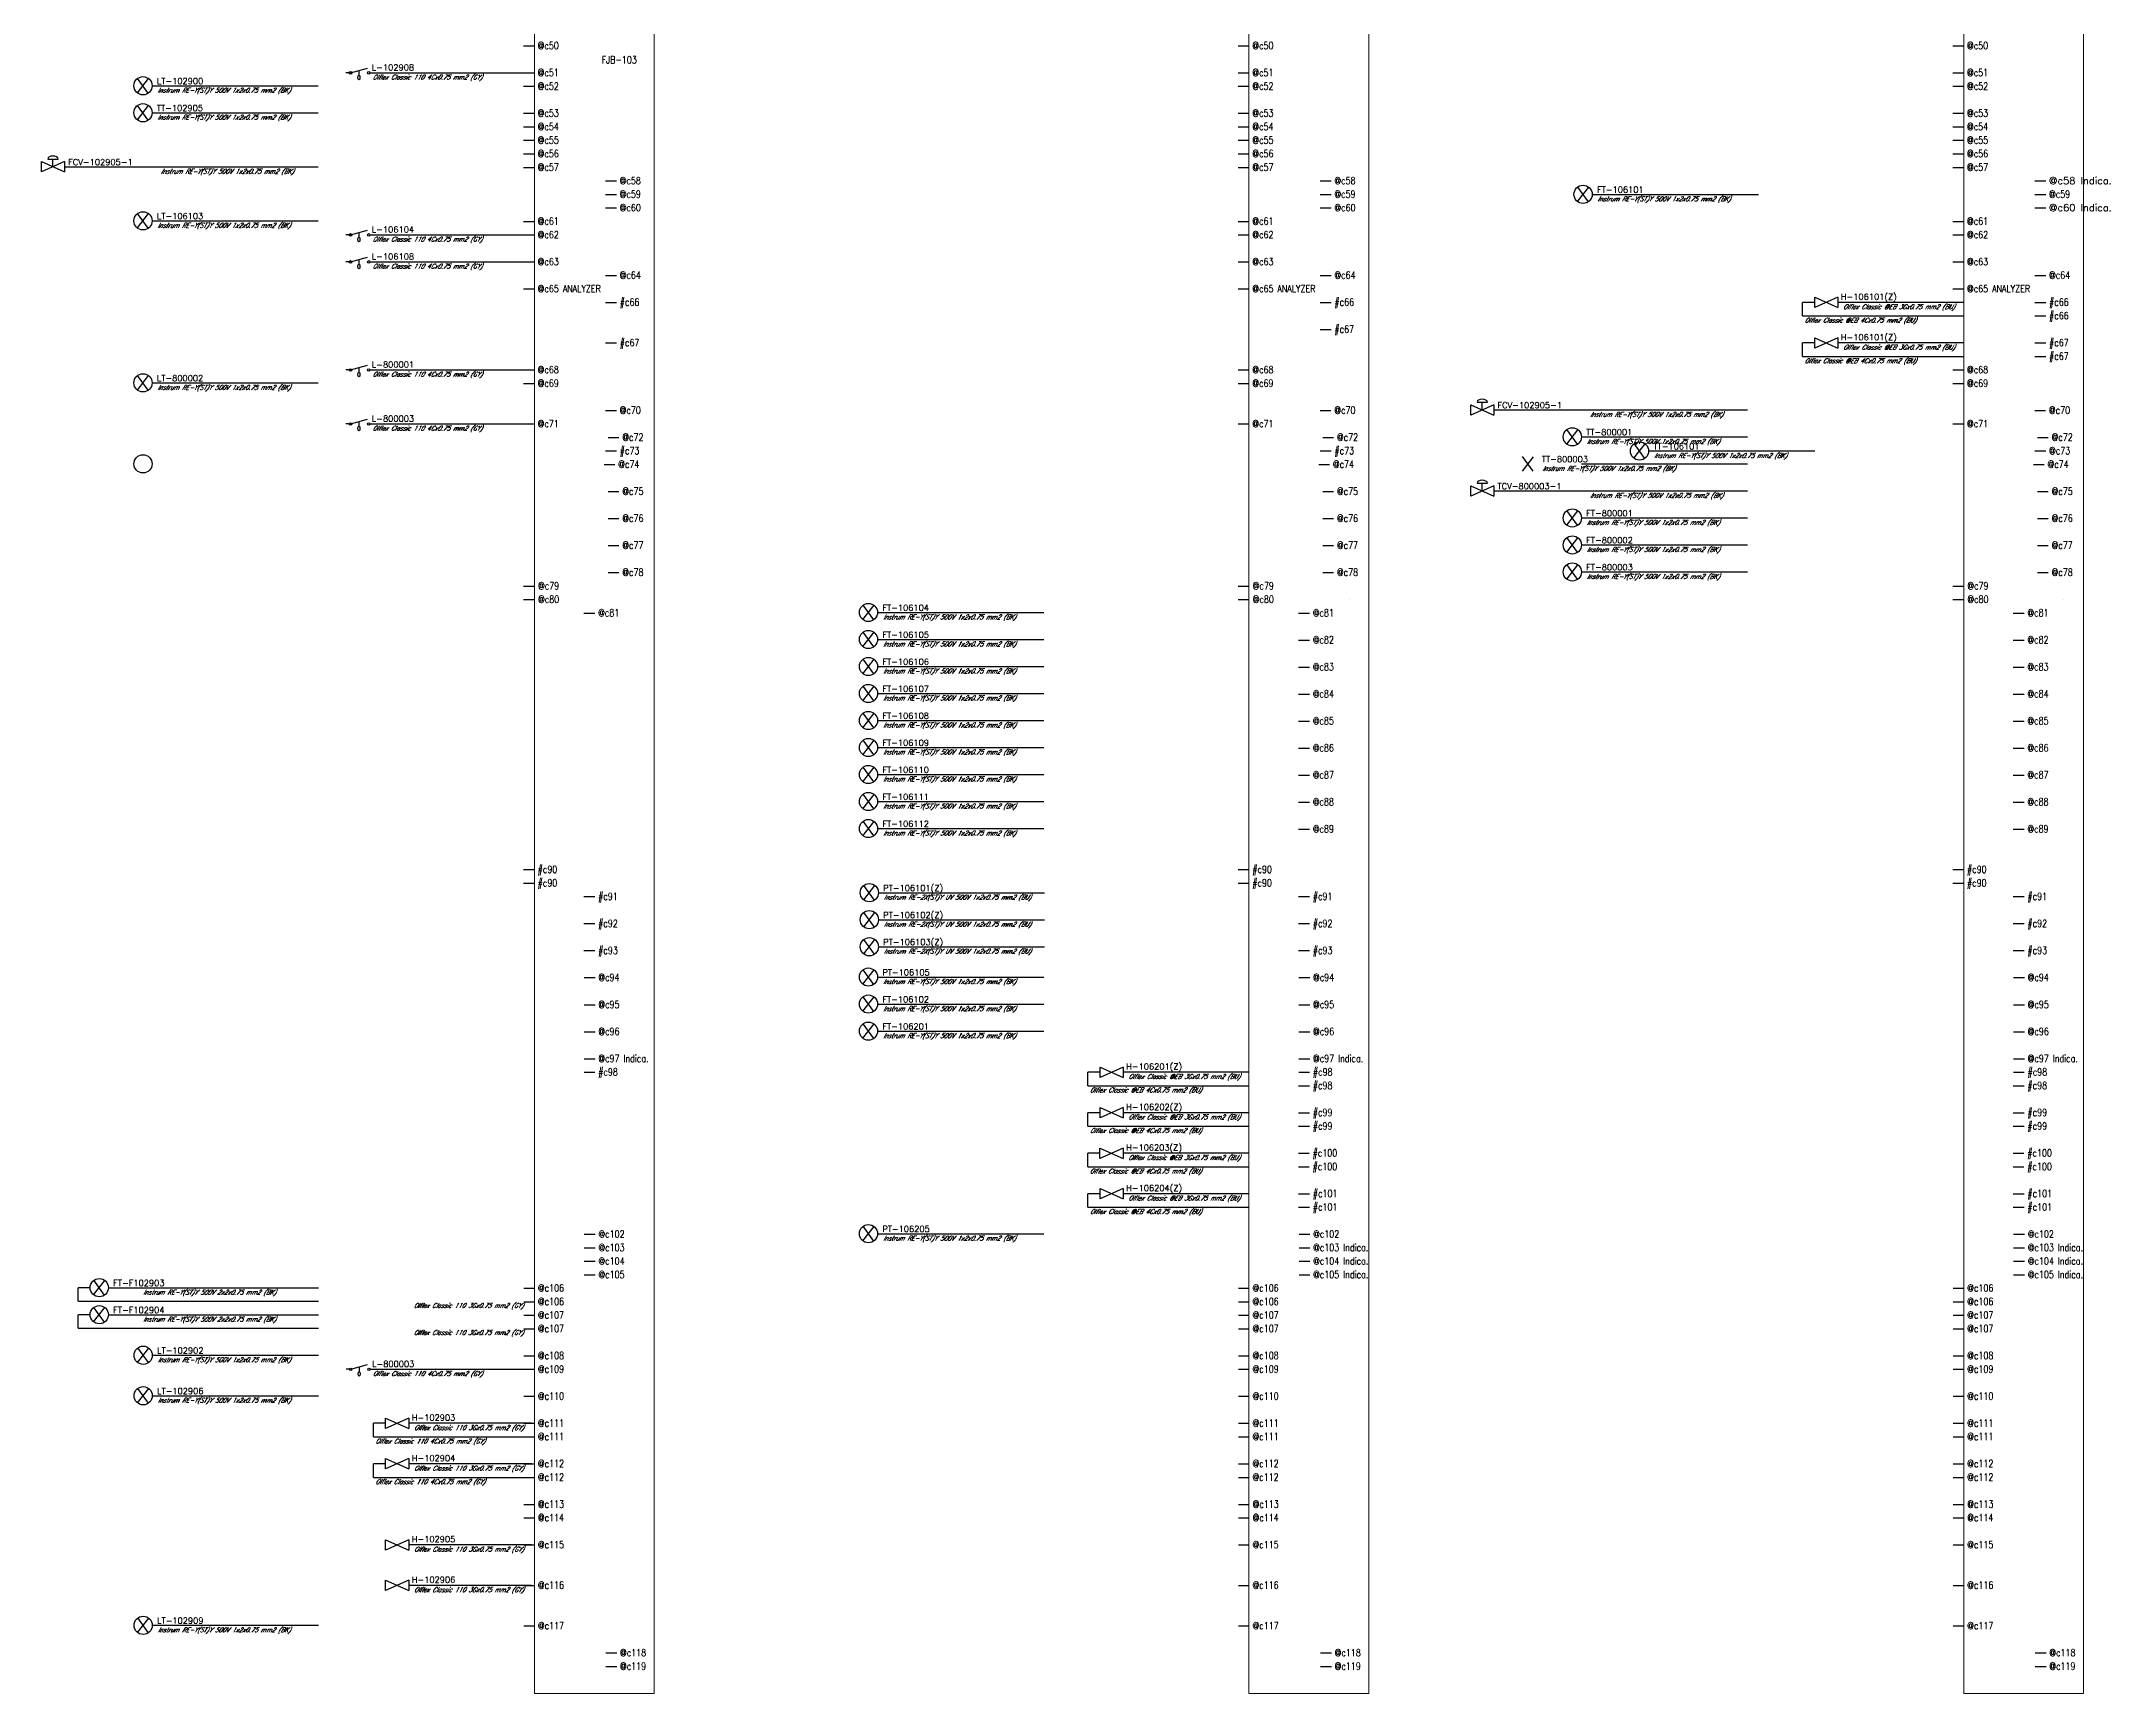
# Model space of a CAD drawing. Header units: millimetres. Extents: x -14942 to 24072, y -50285 to 2207.
# Drawn here: x -9203 to -8689, y -23405 to -22995 of the extents above; entities that cross this region are included whole.
import ezdxf
from ezdxf.enums import TextEntityAlignment as Align

# ---------------------------------------------------------------- set-up
doc = ezdxf.new("R2010")
doc.units = ezdxf.units.MM
doc.header["$MEASUREMENT"] = 0
for name, color, linetype in [('FONT', 5, 'CONTINUOUS'), ('INSTRUMENT', 1, 'CONTINUOUS'), ('TEXT', 2, 'CONTINUOUS')]:
    doc.layers.add(name, color=color, linetype=linetype)
doc.styles.add('ROMANS', font='romans')

# ---------------------------------------------------------------- blocks, each defined once
blk = doc.blocks.new('FF')
at = {"layer": 'INSTRUMENT', "color": 7}
for p, q in [((637.72, -9186.97), (640.5, -9183.4)), ((640.43, -9187.02), (637.78, -9183.36)), ((641.39, -9185.19), (693.51, -9185.19))]:
    blk.add_line(p, q, dxfattribs=at)
blk.add_circle((639.11, -9185.19), 2.26, dxfattribs=at)

msp = doc.modelspace()

# ---------------------------------------------------------------- linework, layer by layer
at = {"layer": 'INSTRUMENT', "color": 7}
for p, q in [((-9083.35, -22996.5), (-9080.66, -22996.5)), ((-8905.99, -22996.5), (-8903.31, -22996.5)), ((-8728.64, -22996.5), (-8725.95, -22996.5)), ((-9179.18, -23008.19), (-9176.4, -23004.63)), ((-9176.47, -23008.24), (-9179.12, -23004.58)), ((-9126.61, -23003.2), (-9127.41, -23003.2)), ((-9126.3, -23003.2), (-9122.09, -23002.03)), ((-9124.19, -23002.61), (-9124.19, -23003.76)), ((-9121.48, -23003.2), (-9083.35, -23003.2)), ((-9083.35, -23003.2), (-9080.66, -23003.2)), ((-8905.99, -23003.2), (-8903.31, -23003.2)), ((-8728.64, -23003.2), (-8725.95, -23003.2)), ((-9175.51, -23006.41), (-9134.3, -23006.41)), ((-9083.35, -23006.55), (-9080.66, -23006.55)), ((-8905.99, -23006.55), (-8903.31, -23006.55)), ((-8728.64, -23006.55), (-8725.95, -23006.55)), ((-9179.18, -23014.89), (-9176.4, -23011.33)), ((-9176.47, -23014.94), (-9179.12, -23011.28)), ((-9175.51, -23013.11), (-9134.3, -23013.11)), ((-9083.35, -23013.25), (-9080.66, -23013.25)), ((-8905.99, -23013.25), (-8903.31, -23013.25)), ((-8728.64, -23013.25), (-8725.95, -23013.25)), ((-9083.35, -23016.6), (-9080.66, -23016.6)), ((-9083.35, -23019.95), (-9080.66, -23019.95)), ((-8905.99, -23016.6), (-8903.31, -23016.6)), ((-8905.99, -23019.95), (-8903.31, -23019.95)), ((-8728.64, -23016.6), (-8725.95, -23016.6)), ((-8728.64, -23019.95), (-8725.95, -23019.95)), ((-9203, -23025.23), (-9197.26, -23027.79)), ((-9197.26, -23025.23), (-9203, -23027.79)), ((-9201.42, -23024.59), (-9198.84, -23024.59)), ((-9200.13, -23026.51), (-9200.13, -23024.59)), ((-9083.35, -23023.31), (-9080.66, -23023.31)), ((-8905.99, -23023.31), (-8903.31, -23023.31)), ((-8728.64, -23023.31), (-8725.95, -23023.31)), ((-9197.26, -23026.51), (-9134.3, -23026.51)), ((-9083.35, -23026.66), (-9080.66, -23026.66)), ((-9062.97, -23030.01), (-9060.29, -23030.01)), ((-8905.99, -23026.66), (-8903.31, -23026.66)), ((-8885.62, -23030.01), (-8882.93, -23030.01)), ((-8728.64, -23026.66), (-8725.95, -23026.66)), ((-8708.27, -23030.01), (-8705.58, -23030.01)), ((-9062.97, -23033.36), (-9060.29, -23033.36)), ((-8885.62, -23033.36), (-8882.93, -23033.36)), ((-8821.79, -23035.14), (-8819.01, -23031.57)), ((-8819.07, -23035.19), (-8821.72, -23031.53)), ((-8818.12, -23033.36), (-8776.9, -23033.36)), ((-8708.27, -23033.36), (-8705.58, -23033.36)), ((-9179.18, -23041.7), (-9176.4, -23038.13)), ((-9176.47, -23041.75), (-9179.12, -23038.09)), ((-9175.51, -23039.92), (-9134.3, -23039.92)), ((-9083.35, -23040.06), (-9080.66, -23040.06)), ((-9062.97, -23036.71), (-9060.29, -23036.71)), ((-8905.99, -23040.06), (-8903.31, -23040.06)), ((-8885.62, -23036.71), (-8882.93, -23036.71)), ((-8728.64, -23040.06), (-8725.95, -23040.06)), ((-8708.27, -23036.71), (-8705.58, -23036.71)), ((-9126.61, -23043.41), (-9127.41, -23043.41)), ((-9126.3, -23043.41), (-9122.09, -23042.24)), ((-9124.19, -23042.82), (-9124.19, -23043.97)), ((-9121.48, -23043.41), (-9083.35, -23043.41)), ((-9083.35, -23043.41), (-9080.66, -23043.41)), ((-8905.99, -23043.41), (-8903.31, -23043.41)), ((-8728.64, -23043.41), (-8725.95, -23043.41)), ((-9126.61, -23050.11), (-9127.41, -23050.11)), ((-9126.3, -23050.11), (-9122.09, -23048.94)), ((-9124.19, -23049.53), (-9124.19, -23050.67)), ((-9121.48, -23050.11), (-9083.35, -23050.11)), ((-9083.35, -23050.11), (-9080.66, -23050.11)), ((-8905.99, -23050.11), (-8903.31, -23050.11)), ((-8728.64, -23050.11), (-8725.95, -23050.11)), ((-9083.35, -23056.81), (-9080.66, -23056.81)), ((-9062.97, -23053.46), (-9060.29, -23053.46)), ((-8905.99, -23056.81), (-8903.31, -23056.81)), ((-8885.62, -23053.46), (-8882.93, -23053.46)), ((-8728.64, -23056.81), (-8725.95, -23056.81)), ((-8708.27, -23053.46), (-8705.58, -23053.46)), ((-9126.61, -23076.92), (-9127.41, -23076.92)), ((-9126.3, -23076.92), (-9122.09, -23075.74)), ((-9124.19, -23076.33), (-9124.19, -23077.48)), ((-9121.48, -23076.92), (-9083.35, -23076.92)), ((-9083.35, -23076.92), (-9080.66, -23076.92)), ((-8905.99, -23076.92), (-8903.31, -23076.92)), ((-8728.64, -23076.92), (-8725.95, -23076.92)), ((-9179.18, -23081.91), (-9176.4, -23078.34)), ((-9176.47, -23081.96), (-9179.12, -23078.3)), ((-9175.51, -23080.13), (-9134.3, -23080.13)), ((-9083.35, -23080.27), (-9080.66, -23080.27)), ((-8905.99, -23080.27), (-8903.31, -23080.27)), ((-8728.64, -23080.27), (-8725.95, -23080.27)), ((-9063, -23086.97), (-9060.31, -23086.97)), ((-8885.65, -23086.97), (-8882.96, -23086.97)), ((-8848.29, -23085.55), (-8842.55, -23088.11)), ((-8842.55, -23085.55), (-8848.29, -23088.11)), ((-8846.71, -23084.91), (-8844.13, -23084.91)), ((-8845.42, -23086.83), (-8845.42, -23084.91)), ((-8842.55, -23086.83), (-8779.59, -23086.83)), ((-8708.29, -23086.97), (-8705.61, -23086.97)), ((-9126.61, -23090.32), (-9127.41, -23090.32)), ((-9126.3, -23090.32), (-9122.09, -23089.15)), ((-9124.19, -23089.74), (-9124.19, -23090.88)), ((-9121.48, -23090.32), (-9083.35, -23090.32)), ((-9083.35, -23090.32), (-9080.66, -23090.32)), ((-8905.99, -23090.32), (-8903.31, -23090.32)), ((-8824.47, -23095.31), (-8821.69, -23091.75)), ((-8821.76, -23095.36), (-8824.41, -23091.7)), ((-8728.64, -23090.32), (-8725.95, -23090.32)), ((-9062.35, -23093.67), (-9059.66, -23093.67)), ((-8884.99, -23093.67), (-8882.31, -23093.67)), ((-8820.81, -23093.53), (-8779.59, -23093.53)), ((-8807.79, -23098.82), (-8805.01, -23095.25)), ((-8805.07, -23098.87), (-8807.72, -23095.2)), ((-8804.12, -23097.03), (-8762.9, -23097.03)), ((-8707.64, -23093.67), (-8704.95, -23093.67)), ((-9063.35, -23100.37), (-9060.66, -23100.37)), ((-8885.99, -23100.37), (-8883.31, -23100.37)), ((-8835.47, -23102.02), (-8832.69, -23098.45)), ((-8832.76, -23102.06), (-8835.41, -23098.4)), ((-8820.81, -23100.23), (-8779.59, -23100.23)), ((-8708.64, -23100.37), (-8705.95, -23100.37)), ((-9062.35, -23107.08), (-9059.66, -23107.08)), ((-8884.99, -23107.08), (-8882.31, -23107.08)), ((-8848.29, -23105.65), (-8842.55, -23108.21)), ((-8842.55, -23105.65), (-8848.29, -23108.21)), ((-8846.71, -23105.01), (-8844.13, -23105.01)), ((-8845.42, -23106.93), (-8845.42, -23105.01)), ((-8842.55, -23106.93), (-8779.59, -23106.93)), ((-8707.64, -23107.08), (-8704.95, -23107.08)), ((-8824.47, -23115.42), (-8821.69, -23111.85)), ((-8821.76, -23115.47), (-8824.41, -23111.8)), ((-9062.35, -23113.78), (-9059.66, -23113.78)), ((-8884.99, -23113.78), (-8882.31, -23113.78)), ((-8820.81, -23113.64), (-8779.59, -23113.64)), ((-8707.64, -23113.78), (-8704.95, -23113.78)), ((-9062.35, -23120.48), (-9059.66, -23120.48)), ((-8884.99, -23120.48), (-8882.31, -23120.48)), ((-8824.47, -23122.12), (-8821.69, -23118.55)), ((-8821.76, -23122.17), (-8824.41, -23118.51)), ((-8820.81, -23120.34), (-8779.59, -23120.34)), ((-8707.64, -23120.48), (-8704.95, -23120.48)), ((-9062.35, -23127.18), (-9059.66, -23127.18)), ((-8884.99, -23127.18), (-8882.31, -23127.18)), ((-8824.47, -23128.82), (-8821.69, -23125.26)), ((-8821.76, -23128.87), (-8824.41, -23125.21)), ((-8820.81, -23127.04), (-8779.59, -23127.04)), ((-8707.64, -23127.18), (-8704.95, -23127.18)), ((-9083.35, -23130.53), (-9080.66, -23130.53)), ((-8905.99, -23130.53), (-8903.31, -23130.53)), ((-8728.64, -23130.53), (-8725.95, -23130.53)), ((-9083.35, -23133.88), (-9080.66, -23133.88)), ((-9068.35, -23137.23), (-9065.66, -23137.23)), ((-8999.14, -23138.88), (-8996.36, -23135.31)), ((-8996.43, -23138.92), (-8999.08, -23135.26)), ((-8995.47, -23137.09), (-8954.26, -23137.09)), ((-8905.99, -23133.88), (-8903.31, -23133.88)), ((-8890.99, -23137.23), (-8888.31, -23137.23)), ((-8878.44, -23133.88), (-8878.44, -23133.88)), ((-8728.64, -23133.88), (-8725.95, -23133.88)), ((-8713.64, -23137.23), (-8710.95, -23137.23)), ((-8701.08, -23133.88), (-8701.08, -23133.88)), ((-8999.14, -23145.58), (-8996.36, -23142.01)), ((-8996.43, -23145.63), (-8999.08, -23141.96)), ((-8995.47, -23143.79), (-8954.26, -23143.79)), ((-8890.99, -23143.94), (-8888.31, -23143.94)), ((-8713.64, -23143.94), (-8710.95, -23143.94)), ((-8999.14, -23152.28), (-8996.36, -23148.71)), ((-8996.43, -23152.33), (-8999.08, -23148.66)), ((-8995.47, -23150.5), (-8954.26, -23150.5)), ((-8890.99, -23150.64), (-8888.31, -23150.64)), ((-8713.64, -23150.64), (-8710.95, -23150.64)), ((-8999.14, -23158.98), (-8996.36, -23155.41)), ((-8996.43, -23159.03), (-8999.08, -23155.37)), ((-8995.47, -23157.2), (-8954.26, -23157.2)), ((-8890.99, -23157.34), (-8888.31, -23157.34)), ((-8713.64, -23157.34), (-8710.95, -23157.34)), ((-8999.14, -23165.68), (-8996.36, -23162.12)), ((-8996.43, -23165.73), (-8999.08, -23162.07)), ((-8995.47, -23163.9), (-8954.26, -23163.9)), ((-8890.99, -23164.04), (-8888.31, -23164.04)), ((-8713.64, -23164.04), (-8710.95, -23164.04)), ((-8999.14, -23172.38), (-8996.36, -23168.82)), ((-8996.43, -23172.43), (-8999.08, -23168.77)), ((-8995.47, -23170.6), (-8954.26, -23170.6)), ((-8890.99, -23170.74), (-8888.31, -23170.74)), ((-8713.64, -23170.74), (-8710.95, -23170.74)), ((-8999.14, -23179.09), (-8996.36, -23175.52)), ((-8996.43, -23179.13), (-8999.08, -23175.47)), ((-8995.47, -23177.3), (-8954.26, -23177.3)), ((-8890.99, -23177.44), (-8888.31, -23177.44)), ((-8713.64, -23177.44), (-8710.95, -23177.44)), ((-8999.14, -23185.79), (-8996.36, -23182.22)), ((-8996.43, -23185.84), (-8999.08, -23182.17)), ((-8995.47, -23184), (-8954.26, -23184)), ((-8890.99, -23184.15), (-8888.31, -23184.15)), ((-8713.64, -23184.15), (-8710.95, -23184.15)), ((-8999.14, -23192.49), (-8996.36, -23188.92)), ((-8996.43, -23192.54), (-8999.08, -23188.87)), ((-8995.47, -23190.71), (-8954.26, -23190.71)), ((-8890.99, -23190.85), (-8888.31, -23190.85)), ((-8713.64, -23190.85), (-8710.95, -23190.85)), ((-8999.14, -23229.35), (-8996.36, -23225.78)), ((-8996.43, -23229.39), (-8999.08, -23225.73)), ((-9068.29, -23227.7), (-9065.6, -23227.7)), ((-8995.47, -23227.56), (-8954.26, -23227.56)), ((-8890.93, -23227.7), (-8888.25, -23227.7)), ((-8713.58, -23227.7), (-8710.89, -23227.7)), ((-9068.29, -23234.41), (-9065.6, -23234.41)), ((-8999.14, -23236.05), (-8996.36, -23232.48)), ((-8996.43, -23236.1), (-8999.08, -23232.43)), ((-8995.47, -23234.26), (-8954.26, -23234.26)), ((-8890.93, -23234.41), (-8888.25, -23234.41)), ((-8713.58, -23234.41), (-8710.89, -23234.41)), ((-9068.29, -23241.11), (-9065.6, -23241.11)), ((-8999.14, -23242.75), (-8996.36, -23239.18)), ((-8996.43, -23242.8), (-8999.08, -23239.13)), ((-8995.47, -23240.97), (-8954.26, -23240.97)), ((-8890.93, -23241.11), (-8888.25, -23241.11)), ((-8713.58, -23241.11), (-8710.89, -23241.11)), ((-9068.26, -23291.37), (-9065.57, -23291.37)), ((-8999.14, -23293.01), (-8996.36, -23289.45)), ((-8996.43, -23293.06), (-8999.08, -23289.4)), ((-8995.47, -23291.23), (-8954.26, -23291.23)), ((-8890.9, -23291.37), (-8888.22, -23291.37)), ((-8713.55, -23291.37), (-8710.86, -23291.37)), ((-9068.26, -23294.72), (-9065.57, -23294.72)), ((-9068.26, -23298.07), (-9065.57, -23298.07)), ((-9068.26, -23301.42), (-9065.57, -23301.42)), ((-9193.89, -23307.98), (-9193.89, -23304.63)), ((-9190.9, -23304.63), (-9193.89, -23304.63)), ((-9193.89, -23307.98), (-9134.24, -23307.98)), ((-9083.29, -23304.77), (-9080.6, -23304.77)), ((-9083.29, -23308.12), (-9080.6, -23308.12)), ((-8905.93, -23304.77), (-8903.25, -23304.77)), ((-8905.93, -23308.12), (-8903.25, -23308.12)), ((-8728.58, -23304.77), (-8725.89, -23304.77)), ((-8728.58, -23308.12), (-8725.89, -23308.12)), ((-9193.89, -23314.68), (-9193.89, -23311.33)), ((-9190.9, -23311.33), (-9193.89, -23311.33)), ((-9083.29, -23311.48), (-9080.6, -23311.48)), ((-8905.93, -23311.48), (-8903.25, -23311.48)), ((-8728.58, -23311.48), (-8725.89, -23311.48)), ((-9193.89, -23314.68), (-9134.24, -23314.68)), ((-9083.29, -23314.83), (-9080.6, -23314.83)), ((-8905.93, -23314.83), (-8903.25, -23314.83)), ((-8728.58, -23314.83), (-8725.89, -23314.83)), ((-9179.12, -23323.17), (-9176.34, -23319.6)), ((-9176.41, -23323.22), (-9179.06, -23319.55)), ((-9175.45, -23321.39), (-9134.24, -23321.39)), ((-9126.24, -23324.88), (-9122.03, -23323.7)), ((-9083.29, -23321.53), (-9080.6, -23321.53)), ((-8905.93, -23321.53), (-8903.25, -23321.53)), ((-8728.58, -23321.53), (-8725.89, -23321.53)), ((-9126.55, -23324.88), (-9127.35, -23324.88)), ((-9124.13, -23324.29), (-9124.13, -23325.44)), ((-9121.42, -23324.88), (-9083.29, -23324.88)), ((-9083.29, -23324.88), (-9080.6, -23324.88)), ((-8905.93, -23324.88), (-8903.25, -23324.88)), ((-8728.58, -23324.88), (-8725.89, -23324.88)), ((-9179.12, -23333.22), (-9176.34, -23329.66)), ((-9176.41, -23333.27), (-9179.06, -23329.61)), ((-9175.45, -23331.44), (-9134.24, -23331.44)), ((-9083.29, -23331.58), (-9080.6, -23331.58)), ((-8905.93, -23331.58), (-8903.25, -23331.58)), ((-8728.58, -23331.58), (-8725.89, -23331.58)), ((-9120.56, -23341.63), (-9120.56, -23338.28)), ((-9117.57, -23338.28), (-9120.56, -23338.28)), ((-9117.57, -23337), (-9111.83, -23339.56)), ((-9111.83, -23337), (-9117.57, -23339.56)), ((-9081.39, -23338.28), (-9111.83, -23338.28)), ((-9083.29, -23338.28), (-9080.6, -23338.28)), ((-8905.93, -23338.28), (-8903.25, -23338.28)), ((-8728.58, -23338.28), (-8725.89, -23338.28)), ((-9120.56, -23341.63), (-9080.6, -23341.63)), ((-9083.29, -23341.63), (-9080.6, -23341.63)), ((-8905.93, -23341.63), (-8903.25, -23341.63)), ((-8728.58, -23341.63), (-8725.89, -23341.63)), ((-9120.56, -23351.69), (-9120.56, -23348.33)), ((-9117.57, -23348.33), (-9120.56, -23348.33)), ((-9117.57, -23347.05), (-9111.83, -23349.61)), ((-9111.83, -23347.05), (-9117.57, -23349.61)), ((-9081.39, -23348.33), (-9111.83, -23348.33)), ((-9083.29, -23348.33), (-9080.6, -23348.33)), ((-8905.93, -23348.33), (-8903.25, -23348.33)), ((-8728.58, -23348.33), (-8725.89, -23348.33)), ((-9120.56, -23351.69), (-9080.6, -23351.69)), ((-9083.29, -23351.69), (-9080.6, -23351.69)), ((-8905.93, -23351.69), (-8903.25, -23351.69)), ((-8728.58, -23351.69), (-8725.89, -23351.69)), ((-9083.29, -23358.39), (-9080.6, -23358.39)), ((-8905.93, -23358.39), (-8903.25, -23358.39)), ((-8728.58, -23358.39), (-8725.89, -23358.39)), ((-9083.29, -23361.74), (-9080.6, -23361.74)), ((-8905.93, -23361.74), (-8903.25, -23361.74)), ((-8728.58, -23361.74), (-8725.89, -23361.74)), ((-9117.57, -23367.16), (-9111.83, -23369.72)), ((-9111.83, -23367.16), (-9117.57, -23369.72)), ((-9081.39, -23368.44), (-9111.83, -23368.44)), ((-9083.29, -23368.44), (-9080.6, -23368.44)), ((-8905.93, -23368.44), (-8903.25, -23368.44)), ((-8728.58, -23368.44), (-8725.89, -23368.44)), ((-9117.57, -23377.21), (-9111.83, -23379.77)), ((-9111.83, -23377.21), (-9117.57, -23379.77)), ((-9081.39, -23378.49), (-9111.83, -23378.49)), ((-9083.29, -23378.49), (-9080.6, -23378.49)), ((-8905.93, -23378.49), (-8903.25, -23378.49)), ((-8728.58, -23378.49), (-8725.89, -23378.49)), ((-9179.12, -23390.19), (-9176.34, -23386.62)), ((-9176.41, -23390.23), (-9179.06, -23386.57)), ((-9175.45, -23388.4), (-9134.24, -23388.4)), ((-9083.29, -23388.54), (-9080.6, -23388.54)), ((-8905.93, -23388.54), (-8903.25, -23388.54)), ((-8728.58, -23388.54), (-8725.89, -23388.54)), ((-9062.91, -23395.25), (-9060.23, -23395.25)), ((-8885.56, -23395.25), (-8882.87, -23395.25)), ((-8708.21, -23395.25), (-8705.52, -23395.25)), ((-9062.91, -23398.6), (-9060.23, -23398.6)), ((-8885.56, -23398.6), (-8882.87, -23398.6)), ((-8708.21, -23398.6), (-8705.52, -23398.6))]:
    msp.add_line(p, q, dxfattribs=at)
at = {"layer": 'INSTRUMENT', "color": 4}
for p, q in [((-9062.97, -23060.16), (-9060.29, -23060.16)), ((-8885.62, -23060.16), (-8882.93, -23060.16)), ((-8765.91, -23063.52), (-8765.91, -23060.16)), ((-8762.92, -23060.16), (-8765.91, -23060.16)), ((-8762.92, -23058.88), (-8757.19, -23061.44)), ((-8757.19, -23058.88), (-8762.92, -23061.44)), ((-8725.95, -23060.16), (-8757.19, -23060.16)), ((-8708.27, -23060.16), (-8705.58, -23060.16)), ((-8885.62, -23066.87), (-8882.93, -23066.87)), ((-8765.91, -23063.52), (-8725.95, -23063.52)), ((-8708.27, -23063.52), (-8705.58, -23063.52)), ((-9062.97, -23070.22), (-9060.29, -23070.22)), ((-8765.91, -23073.57), (-8765.91, -23070.22)), ((-8762.92, -23070.22), (-8765.91, -23070.22)), ((-8762.92, -23068.94), (-8757.19, -23071.5)), ((-8757.19, -23068.94), (-8762.92, -23071.5)), ((-8725.95, -23070.22), (-8757.19, -23070.22)), ((-8708.27, -23070.22), (-8705.58, -23070.22)), ((-8765.91, -23073.57), (-8725.95, -23073.57)), ((-8708.27, -23073.57), (-8705.58, -23073.57)), ((-9062.97, -23097.02), (-9060.29, -23097.02)), ((-8885.62, -23097.02), (-8882.93, -23097.02)), ((-8708.27, -23097.02), (-8705.58, -23097.02)), ((-9083.35, -23200.9), (-9080.66, -23200.9)), ((-9083.35, -23200.9), (-9080.66, -23200.9)), ((-9083.35, -23204.25), (-9080.66, -23204.25)), ((-8998.93, -23208.42), (-8996.15, -23204.85)), ((-8996.21, -23208.46), (-8998.86, -23204.8)), ((-8905.99, -23200.9), (-8903.31, -23200.9)), ((-8905.99, -23200.9), (-8903.31, -23200.9)), ((-8905.99, -23204.25), (-8903.31, -23204.25)), ((-8728.64, -23200.9), (-8725.95, -23200.9)), ((-8728.64, -23200.9), (-8725.95, -23200.9)), ((-8728.64, -23204.25), (-8725.95, -23204.25)), ((-9068.35, -23207.6), (-9065.66, -23207.6)), ((-8995.26, -23206.63), (-8954.04, -23206.63)), ((-8890.99, -23207.6), (-8888.31, -23207.6)), ((-8713.64, -23207.6), (-8710.95, -23207.6)), ((-9068.35, -23214.3), (-9065.66, -23214.3)), ((-8998.93, -23215.12), (-8996.15, -23211.55)), ((-8996.21, -23215.17), (-8998.86, -23211.5)), ((-8995.26, -23213.33), (-8954.04, -23213.33)), ((-8890.99, -23214.3), (-8888.31, -23214.3)), ((-8713.64, -23214.3), (-8710.95, -23214.3)), ((-9068.35, -23221), (-9065.66, -23221)), ((-8998.93, -23221.82), (-8996.15, -23218.25)), ((-8996.21, -23221.87), (-8998.86, -23218.2)), ((-8995.26, -23220.04), (-8954.04, -23220.04)), ((-8890.99, -23221), (-8888.31, -23221)), ((-8713.64, -23221), (-8710.95, -23221)), ((-9068.32, -23251.16), (-9065.63, -23251.16)), ((-8943.27, -23254.51), (-8943.27, -23251.16)), ((-8940.28, -23251.16), (-8943.27, -23251.16)), ((-8940.28, -23249.88), (-8934.54, -23252.44)), ((-8934.54, -23249.88), (-8940.28, -23252.44)), ((-8903.31, -23251.16), (-8934.54, -23251.16)), ((-8890.96, -23251.16), (-8888.28, -23251.16)), ((-8713.61, -23251.16), (-8710.92, -23251.16)), ((-8943.27, -23254.51), (-8903.31, -23254.51)), ((-8890.99, -23254.51), (-8888.31, -23254.51)), ((-8713.64, -23254.51), (-8710.95, -23254.51)), ((-8943.27, -23264.56), (-8943.27, -23261.21)), ((-8940.28, -23261.21), (-8943.27, -23261.21)), ((-8940.28, -23259.93), (-8934.54, -23262.49)), ((-8934.54, -23259.93), (-8940.28, -23262.49)), ((-8903.31, -23261.21), (-8934.54, -23261.21)), ((-8890.99, -23261.21), (-8888.31, -23261.21)), ((-8713.64, -23261.21), (-8710.95, -23261.21)), ((-8943.27, -23264.56), (-8903.31, -23264.56)), ((-8890.99, -23264.56), (-8888.31, -23264.56)), ((-8713.64, -23264.56), (-8710.95, -23264.56)), ((-8943.3, -23274.62), (-8943.3, -23271.27)), ((-8940.31, -23271.27), (-8943.3, -23271.27)), ((-8940.31, -23269.98), (-8934.57, -23272.55)), ((-8934.57, -23269.98), (-8940.31, -23272.55)), ((-8903.34, -23271.27), (-8934.57, -23271.27)), ((-8891.02, -23271.27), (-8888.34, -23271.27)), ((-8713.67, -23271.27), (-8710.98, -23271.27)), ((-8943.3, -23274.62), (-8903.34, -23274.62)), ((-8891.02, -23274.62), (-8888.34, -23274.62)), ((-8713.67, -23274.62), (-8710.98, -23274.62)), ((-8943.27, -23284.67), (-8943.27, -23281.32)), ((-8940.28, -23281.32), (-8943.27, -23281.32)), ((-8940.28, -23280.04), (-8934.54, -23282.6)), ((-8934.54, -23280.04), (-8940.28, -23282.6)), ((-8903.31, -23281.32), (-8934.54, -23281.32)), ((-8890.99, -23281.32), (-8888.31, -23281.32)), ((-8713.64, -23281.32), (-8710.95, -23281.32)), ((-8943.27, -23284.67), (-8903.31, -23284.67)), ((-8890.99, -23284.67), (-8888.31, -23284.67)), ((-8713.64, -23284.67), (-8710.95, -23284.67))]:
    msp.add_line(p, q, dxfattribs=at)
at = {"layer": 'INSTRUMENT', "color": 1}
for p, q in [((-9068.29, -23247.81), (-9065.6, -23247.81)), ((-8890.93, -23247.81), (-8888.25, -23247.81)), ((-8713.58, -23247.81), (-8710.89, -23247.81)), ((-8890.9, -23294.72), (-8888.22, -23294.72)), ((-8890.9, -23298.07), (-8888.22, -23298.07)), ((-8713.55, -23294.72), (-8710.86, -23294.72)), ((-8713.55, -23298.07), (-8710.86, -23298.07)), ((-8890.9, -23301.42), (-8888.22, -23301.42)), ((-8713.55, -23301.42), (-8710.86, -23301.42))]:
    msp.add_line(p, q, dxfattribs=at)
at = {"layer": 'INSTRUMENT', "color": 7, "lineweight": 13}
for points in [[(-9050.95, -22689.9), (-9050.95, -23405.34), (-9080.66, -23405.34), (-9080.66, -22689.9)], [(-8873.59, -22689.9), (-8873.59, -23405.34), (-8903.31, -23405.34), (-8903.31, -22689.9)], [(-8696.24, -22689.9), (-8696.24, -23405.34), (-8725.95, -23405.34), (-8725.95, -22689.9)]]:
    msp.add_lwpolyline(points, dxfattribs=at)
at = {"layer": 'INSTRUMENT', "color": 7}
for points in [[(-9203, -23027.79), (-9203, -23025.23)], [(-9197.26, -23025.23), (-9197.26, -23027.79)], [(-8848.29, -23088.11), (-8848.29, -23085.55)], [(-8842.55, -23085.55), (-8842.55, -23088.11)], [(-8848.29, -23108.21), (-8848.29, -23105.65)], [(-8842.55, -23105.65), (-8842.55, -23108.21)], [(-9117.57, -23339.56), (-9117.57, -23337)], [(-9111.83, -23337), (-9111.83, -23339.56)], [(-9117.57, -23349.61), (-9117.57, -23347.05)], [(-9111.83, -23347.05), (-9111.83, -23349.61)], [(-9117.57, -23369.72), (-9117.57, -23367.16)], [(-9111.83, -23367.16), (-9111.83, -23369.72)], [(-9117.57, -23379.77), (-9117.57, -23377.21)], [(-9111.83, -23377.21), (-9111.83, -23379.77)]]:
    msp.add_lwpolyline(points, dxfattribs=at)
at = {"layer": 'INSTRUMENT', "color": 4}
for points in [[(-8762.92, -23061.44), (-8762.92, -23058.88)], [(-8757.19, -23058.88), (-8757.19, -23061.44)], [(-8762.92, -23071.5), (-8762.92, -23068.94)], [(-8757.19, -23068.94), (-8757.19, -23071.5)], [(-8940.28, -23252.44), (-8940.28, -23249.88)], [(-8934.54, -23249.88), (-8934.54, -23252.44)], [(-8940.28, -23262.49), (-8940.28, -23259.93)], [(-8934.54, -23259.93), (-8934.54, -23262.49)], [(-8940.31, -23272.55), (-8940.31, -23269.98)], [(-8934.57, -23269.98), (-8934.57, -23272.55)], [(-8940.28, -23282.6), (-8940.28, -23280.04)], [(-8934.54, -23280.04), (-8934.54, -23282.6)]]:
    msp.add_lwpolyline(points, dxfattribs=at)
at = {"layer": 'INSTRUMENT', "color": 7}
for centre, radius in [((-9177.79, -23006.41), 2.26), ((-9126.3, -23003.2), 0.309), ((-9121.76, -23003.2), 0.309), ((-9177.79, -23013.11), 2.26), ((-8820.4, -23033.36), 2.26), ((-9177.79, -23039.92), 2.26), ((-9126.3, -23043.41), 0.309), ((-9121.76, -23043.41), 0.309), ((-9126.3, -23050.11), 0.309), ((-9121.76, -23050.11), 0.309), ((-9126.3, -23076.92), 0.309), ((-9121.76, -23076.92), 0.309), ((-9177.79, -23080.13), 2.26), ((-9126.3, -23090.32), 0.309), ((-9121.76, -23090.32), 0.309), ((-8823.08, -23093.53), 2.26), ((-8806.4, -23097.03), 2.26), ((-9177.79, -23100.23), 2.26), ((-8823.08, -23113.64), 2.26), ((-8823.08, -23120.34), 2.26), ((-8823.08, -23127.04), 2.26), ((-8997.75, -23137.09), 2.26), ((-8997.75, -23143.79), 2.26), ((-8997.75, -23150.5), 2.26), ((-8997.75, -23157.2), 2.26), ((-8997.75, -23163.9), 2.26), ((-8997.75, -23170.6), 2.26), ((-8997.75, -23177.3), 2.26), ((-8997.75, -23184), 2.26), ((-8997.75, -23190.71), 2.26), ((-8997.75, -23227.56), 2.26), ((-8997.75, -23234.26), 2.26), ((-8997.75, -23240.97), 2.26), ((-8997.75, -23291.23), 2.26), ((-9177.73, -23321.39), 2.26), ((-9126.24, -23324.88), 0.309), ((-9121.7, -23324.88), 0.309), ((-9177.73, -23331.44), 2.26), ((-9177.73, -23388.4), 2.26)]:
    msp.add_circle(centre, radius, dxfattribs=at)
at = {"layer": 'INSTRUMENT', "color": 4}
for centre in [(-8997.54, -23206.63), (-8997.54, -23213.33), (-8997.54, -23220.04)]:
    msp.add_circle(centre, 2.26, dxfattribs=at)
at = {"layer": 'INSTRUMENT', "color": 7}
for centre in [(-9124.19, -23004.33), (-9124.19, -23044.54), (-9124.19, -23051.24), (-9124.19, -23078.05), (-9124.19, -23091.45), (-9124.13, -23326.01)]:
    msp.add_ellipse(centre, major_axis=(0, -0.573), ratio=0.453153, dxfattribs=at)
for centre in [(-9200.13, -23024.59), (-8845.42, -23084.91), (-8845.42, -23105.01)]:
    msp.add_ellipse(centre, major_axis=(-1.29, 0), ratio=0.580584, start_param=3.141593, end_param=6.283185, dxfattribs=at)

# ---------------------------------------------------------------- block references
for p in [(-9827.75, -14119.44), (-9827.75, -14126.15)]:
    msp.add_blockref('FF', p, dxfattribs=at)

# ---------------------------------------------------------------- texts
at = {"layer": 'FONT', "color": 3, "style": 'ROMANS', "oblique": 30, "width": 0.8}
for s, p in [('Olflex Classic 110 4Cx0.75 mm2 (GY)', (-9120.83, -23004.86)), ('Olflex Classic 110 4Cx0.75 mm2 (GY)', (-9120.83, -23045.07)), ('Olflex Classic 110 4Cx0.75 mm2 (GY)', (-9120.83, -23051.77)), ('Olflex Classic @EB 4Cx0.75 mm2 (BU)', (-8765.46, -23065.18)), ('Olflex Classic 110 4Cx0.75 mm2 (GY)', (-9120.83, -23078.58)), ('Olflex Classic @EB 4Cx0.75 mm2 (BU)', (-8765.46, -23075.23)), ('Olflex Classic 110 4Cx0.75 mm2 (GY)', (-9120.83, -23091.98)), ('Olflex Classic @EB 4Cx0.75 mm2 (BU)', (-8942.81, -23256.17)), ('Olflex Classic @EB 4Cx0.75 mm2 (BU)', (-8942.81, -23266.22)), ('Olflex Classic @EB 4Cx0.75 mm2 (BU)', (-8942.84, -23276.28)), ('Olflex Classic @EB 4Cx0.75 mm2 (BU)', (-8942.81, -23286.33)), ('Olflex Classic 110 4Cx0.75 mm2 (GY)', (-9120.77, -23326.54)), ('Olflex Classic 110 4Cx0.75 mm2 (GY)', (-9120.11, -23343.29)), ('Olflex Classic 110 4Cx0.75 mm2 (GY)', (-9120.11, -23353.35))]:
    msp.add_text(s, height=1.1759, dxfattribs=at).set_placement(p)
at = {"layer": 'FONT', "color": 6, "style": 'ROMANS', "oblique": 30, "width": 0.8}
for s, p in [('Instrum RE-Y(ST)Y 500V 1x2x0.75 mm2 (BK)', (-9174.19, -23008.12)), ('Instrum RE-Y(ST)Y 500V 1x2x0.75 mm2 (BK)', (-9174.19, -23014.82)), ('Instrum RE-Y(ST)Y 500V 1x2x0.75 mm2 (BK)', (-8816.8, -23035.07)), ('Instrum RE-Y(ST)Y 500V 1x2x0.75 mm2 (BK)', (-9174.19, -23041.63)), ('Instrum RE-Y(ST)Y 500V 1x2x0.75 mm2 (BK)', (-9174.19, -23081.84)), ('Instrum RE-Y(ST)Y 500V 1x2x0.75 mm2 (BK)', (-8819.48, -23095.24)), ('Instrum RE-Y(ST)Y 500V 1x2x0.75 mm2 (BK)', (-8802.8, -23098.75)), ('Instrum RE-Y(ST)Y 500V 1x2x0.75 mm2 (BK)', (-8830.48, -23101.94)), ('Instrum RE-Y(ST)Y 500V 1x2x0.75 mm2 (BK)', (-8819.48, -23115.35)), ('Instrum RE-Y(ST)Y 500V 1x2x0.75 mm2 (BK)', (-8819.48, -23122.05)), ('Instrum RE-Y(ST)Y 500V 1x2x0.75 mm2 (BK)', (-8819.48, -23128.75)), ('Instrum RE-Y(ST)Y 500V 1x2x0.75 mm2 (BK)', (-8994.15, -23138.8)), ('Instrum RE-Y(ST)Y 500V 1x2x0.75 mm2 (BK)', (-8994.15, -23145.51)), ('Instrum RE-Y(ST)Y 500V 1x2x0.75 mm2 (BK)', (-8994.15, -23152.21)), ('Instrum RE-Y(ST)Y 500V 1x2x0.75 mm2 (BK)', (-8994.15, -23158.91)), ('Instrum RE-Y(ST)Y 500V 1x2x0.75 mm2 (BK)', (-8994.15, -23165.61)), ('Instrum RE-Y(ST)Y 500V 1x2x0.75 mm2 (BK)', (-8994.15, -23172.31)), ('Instrum RE-Y(ST)Y 500V 1x2x0.75 mm2 (BK)', (-8994.15, -23179.01)), ('Instrum RE-Y(ST)Y 500V 1x2x0.75 mm2 (BK)', (-8994.15, -23185.72)), ('Instrum RE-Y(ST)Y 500V 1x2x0.75 mm2 (BK)', (-8994.15, -23192.42)), ('Instrum RE-2X(ST)Y UV 500V 1x2x0.75 mm2 (BU)', (-8993.93, -23208.34)), ('Instrum RE-2X(ST)Y UV 500V 1x2x0.75 mm2 (BU)', (-8993.93, -23215.05)), ('Instrum RE-2X(ST)Y UV 500V 1x2x0.75 mm2 (BU)', (-8993.93, -23221.75)), ('Instrum RE-Y(ST)Y 500V 1x2x0.75 mm2 (BK)', (-8994.15, -23229.27)), ('Instrum RE-Y(ST)Y 500V 1x2x0.75 mm2 (BK)', (-8994.15, -23235.98)), ('Instrum RE-Y(ST)Y 500V 1x2x0.75 mm2 (BK)', (-8994.15, -23242.68)), ('Instrum RE-Y(ST)Y 500V 1x2x0.75 mm2 (BK)', (-8994.15, -23292.94)), ('Instrum RE-Y(ST)Y 500V 1x2x0.75 mm2 (BK)', (-9174.13, -23323.1)), ('Instrum RE-Y(ST)Y 500V 1x2x0.75 mm2 (BK)', (-9174.13, -23333.15)), ('Instrum RE-Y(ST)Y 500V 1x2x0.75 mm2 (BK)', (-9174.13, -23390.11))]:
    msp.add_text(s, height=1.1759, dxfattribs=at).set_placement(p)
for p in [(-9140.37, -23028.23), (-8785.66, -23088.54), (-8785.66, -23108.65)]:
    msp.add_text('Instrum RE-Y(ST)Y 500V 1x2x0.75 mm2 (BK)', height=1.1759, dxfattribs=at).set_placement(p, align=Align.RIGHT)
at = {"layer": 'FONT', "color": 2, "style": 'ROMANS', "oblique": 30, "width": 0.8}
for s, p in [('Olflex Classic @EB 3Gx0.75 mm2 (BU)', (-8755.88, -23061.83)), ('Olflex Classic @EB 3Gx0.75 mm2 (BU)', (-8755.88, -23071.88)), ('Olflex Classic @EB 3Gx0.75 mm2 (BU)', (-8933.24, -23252.82)), ('Olflex Classic @EB 3Gx0.75 mm2 (BU)', (-8933.24, -23262.87)), ('Olflex Classic @EB 3Gx0.75 mm2 (BU)', (-8933.27, -23272.93)), ('Olflex Classic @EB 3Gx0.75 mm2 (BU)', (-8933.24, -23282.98)), ('Olflex Classic 110 3Gx0.75 mm2 (GY)', (-9110.62, -23309.64)), ('Olflex Classic 110 3Gx0.75 mm2 (GY)', (-9110.62, -23316.35)), ('Olflex Classic 110 3Gx0.75 mm2 (GY)', (-9110.53, -23339.94)), ('Olflex Classic 110 3Gx0.75 mm2 (GY)', (-9110.53, -23350)), ('Olflex Classic 110 3Gx0.75 mm2 (GY)', (-9110.53, -23370.1)), ('Olflex Classic 110 3Gx0.75 mm2 (GY)', (-9110.53, -23380.15))]:
    msp.add_text(s, height=1.1759, dxfattribs=at).set_placement(p)
at = {"layer": 'FONT', "color": 5, "style": 'ROMANS', "oblique": 30, "width": 0.8}
for p in [(-9144.8, -23306.34), (-9144.8, -23313.04)]:
    msp.add_text('Instrum RE-Y(ST)Y 500V 2x2x0.75 mm2 (BK)', height=1.1759, dxfattribs=at).set_placement(p, align=Align.RIGHT)
at = {"layer": 'TEXT', "color": 6, "lineweight": 13, "style": 'ROMANS', "width": 0.8}
for s, p in [('@c50', (-9079.84, -22997.34)), ('@c50', (-8902.49, -22997.34)), ('@c50', (-8725.13, -22997.34)), ('@c54', (-9079.84, -23017.44)), ('@c54', (-8902.49, -23017.44)), ('@c54', (-8725.13, -23017.44)), ('@c55', (-9079.84, -23020.79)), ('@c55', (-8902.49, -23020.79)), ('@c55', (-8725.13, -23020.79)), ('@c56', (-9079.84, -23024.14)), ('@c56', (-8902.49, -23024.14)), ('@c56', (-8725.13, -23024.14)), ('@c58', (-9059.47, -23030.85)), ('@c58', (-8882.11, -23030.85)), ('@c60', (-9059.47, -23037.55)), ('@c60', (-8882.11, -23037.55)), ('@c64', (-9059.47, -23054.3)), ('@c64', (-8882.11, -23054.3)), ('@c64', (-8704.76, -23054.3)), ('@c79', (-9079.74, -23131.37)), ('@c80', (-9079.74, -23134.72)), ('@c79', (-8902.38, -23131.37)), ('@c80', (-8902.38, -23134.72)), ('@c79', (-8725.03, -23131.37)), ('@c80', (-8725.03, -23134.72)), ('@c103', (-9064.75, -23295.56)), ('@c104', (-9064.75, -23298.91)), ('@c105', (-9064.75, -23302.26)), ('@c113', (-9079.77, -23359.23)), ('@c113', (-8902.41, -23359.23)), ('@c113', (-8725.06, -23359.23)), ('@c114', (-9079.77, -23362.58)), ('@c114', (-8902.41, -23362.58)), ('@c114', (-8725.06, -23362.58)), ('@c118', (-9059.41, -23396.09)), ('@c118', (-8882.05, -23396.09)), ('@c118', (-8704.7, -23396.09)), ('@c119', (-9059.41, -23399.44)), ('@c119', (-8882.05, -23399.44)), ('@c119', (-8704.7, -23399.44))]:
    msp.add_text(s, height=1.8, dxfattribs=at).set_placement(p)
at = {"layer": 'TEXT', "color": 7, "lineweight": 13, "style": 'ROMANS', "width": 0.8}
for s, p in [('FJB-103', (-9063.95, -23000.87)), ('@c51', (-9079.84, -23004.04)), ('@c51', (-8902.49, -23004.04)), ('@c51', (-8725.13, -23004.04)), ('@c52', (-9079.84, -23007.39)), ('@c52', (-8902.49, -23007.39)), ('@c52', (-8725.13, -23007.39)), ('@c53', (-9079.84, -23014.09)), ('@c53', (-8902.49, -23014.09)), ('@c53', (-8725.13, -23014.09)), ('@c57', (-9079.84, -23027.5)), ('@c57', (-8902.49, -23027.5)), ('@c57', (-8725.13, -23027.5)), ('@c59', (-9059.47, -23034.2)), ('@c59', (-8882.11, -23034.2)), ('@c59', (-8704.76, -23034.2)), ('@c61', (-9079.84, -23040.9)), ('@c61', (-8902.49, -23040.9)), ('@c61', (-8725.13, -23040.9)), ('@c62', (-9079.84, -23044.25)), ('@c62', (-8902.49, -23044.25)), ('@c62', (-8725.13, -23044.25)), ('@c63', (-9079.84, -23050.95)), ('@c63', (-8902.49, -23050.95)), ('@c63', (-8725.13, -23050.95)), ('@c68', (-9079.84, -23077.76)), ('@c68', (-8902.49, -23077.76)), ('@c68', (-8725.13, -23077.76)), ('@c69', (-9079.84, -23081.11)), ('@c69', (-8902.49, -23081.11)), ('@c69', (-8725.13, -23081.11)), ('@c70', (-9059.49, -23087.81)), ('@c70', (-8882.14, -23087.81)), ('@c70', (-8704.79, -23087.81)), ('@c71', (-9079.84, -23091.16)), ('@c72', (-9058.84, -23094.51)), ('@c71', (-8902.49, -23091.16)), ('@c72', (-8881.49, -23094.51)), ('@c71', (-8725.13, -23091.16)), ('@c72', (-8704.13, -23094.51)), ('@c74', (-9059.84, -23101.21)), ('@c74', (-8882.49, -23101.21)), ('@c74', (-8705.13, -23101.21)), ('@c75', (-9058.84, -23107.92)), ('@c75', (-8881.49, -23107.92)), ('@c75', (-8704.13, -23107.92)), ('@c76', (-9058.84, -23114.62)), ('@c76', (-8881.49, -23114.62)), ('@c76', (-8704.13, -23114.62)), ('@c77', (-9058.84, -23121.32)), ('@c77', (-8881.49, -23121.32)), ('@c77', (-8704.13, -23121.32)), ('@c78', (-9058.84, -23128.02)), ('@c78', (-8881.49, -23128.02)), ('@c78', (-8704.13, -23128.02)), ('@c81', (-9064.84, -23138.07)), ('@c81', (-8887.48, -23138.07)), ('@c81', (-8710.13, -23138.07)), ('@c82', (-8887.48, -23144.77)), ('@c82', (-8710.13, -23144.77)), ('@c83', (-8887.48, -23151.48)), ('@c83', (-8710.13, -23151.48)), ('@c84', (-8887.48, -23158.18)), ('@c84', (-8710.13, -23158.18)), ('@c85', (-8887.48, -23164.88)), ('@c85', (-8710.13, -23164.88)), ('@c86', (-8887.48, -23171.58)), ('@c86', (-8710.13, -23171.58)), ('@c87', (-8887.48, -23178.28)), ('@c87', (-8710.13, -23178.28)), ('@c88', (-8887.48, -23184.98)), ('@c88', (-8710.13, -23184.98)), ('@c89', (-8887.48, -23191.69)), ('@c89', (-8710.13, -23191.69)), ('@c94', (-9064.78, -23228.54)), ('@c94', (-8887.42, -23228.54)), ('@c94', (-8710.07, -23228.54)), ('@c95', (-9064.78, -23235.25)), ('@c95', (-8887.42, -23235.25)), ('@c95', (-8710.07, -23235.25)), ('@c96', (-9064.78, -23241.95)), ('@c96', (-8887.42, -23241.95)), ('@c96', (-8710.07, -23241.95)), ('@c102', (-9064.75, -23292.21)), ('@c102', (-8887.39, -23292.21)), ('@c102', (-8710.04, -23292.21)), ('@c106', (-9079.78, -23305.61)), ('@c106', (-9079.78, -23308.96)), ('@c106', (-8902.43, -23305.61)), ('@c106', (-8902.43, -23308.96)), ('@c106', (-8725.07, -23305.61)), ('@c106', (-8725.07, -23308.96)), ('@c107', (-9079.78, -23312.31)), ('@c107', (-8902.43, -23312.31)), ('@c107', (-8725.07, -23312.31)), ('@c107', (-9079.78, -23315.67)), ('@c107', (-8902.43, -23315.67)), ('@c107', (-8725.07, -23315.67)), ('@c108', (-9079.78, -23322.37)), ('@c108', (-8902.43, -23322.37)), ('@c108', (-8725.07, -23322.37)), ('@c109', (-9079.78, -23325.72)), ('@c109', (-8902.43, -23325.72)), ('@c109', (-8725.07, -23325.72)), ('@c110', (-9079.78, -23332.42)), ('@c110', (-8902.43, -23332.42)), ('@c110', (-8725.07, -23332.42)), ('@c111', (-9079.78, -23339.12)), ('@c111', (-8902.43, -23339.12)), ('@c111', (-8725.07, -23339.12)), ('@c111', (-9079.78, -23342.47)), ('@c111', (-8902.43, -23342.47)), ('@c111', (-8725.07, -23342.47)), ('@c112', (-9079.78, -23349.17)), ('@c112', (-8902.43, -23349.17)), ('@c112', (-8725.07, -23349.17)), ('@c112', (-9079.78, -23352.52)), ('@c112', (-8902.43, -23352.52)), ('@c112', (-8725.07, -23352.52)), ('@c115', (-9079.78, -23369.28)), ('@c115', (-8902.43, -23369.28)), ('@c115', (-8725.07, -23369.28)), ('@c116', (-9079.78, -23379.33)), ('@c116', (-8902.43, -23379.33)), ('@c116', (-8725.07, -23379.33)), ('@c117', (-9079.78, -23389.38)), ('@c117', (-8902.43, -23389.38)), ('@c117', (-8725.07, -23389.38))]:
    msp.add_text(s, height=1.8, dxfattribs=at).set_placement(p)
at = {"layer": 'TEXT', "color": 7, "lineweight": 13, "style": 'ROMANS'}
for s, p in [('LT-102900', (-9174.34, -23005.99)), ('L-102908', (-9120.99, -23002.62)), ('TT-102905', (-9174.34, -23012.69)), ('FCV-102905-1', (-9196.35, -23026.1)), ('FT-106101', (-8816.94, -23032.94)), ('LT-106103', (-9174.34, -23039.5)), ('L-106104', (-9120.99, -23042.83)), ('L-106108', (-9120.99, -23049.54)), ('H-106101(Z)', (-8756.43, -23059.51)), ('H-106101(Z)', (-8756.43, -23069.56)), ('L-800001', (-9120.99, -23076.34)), ('LT-800002', (-9174.34, -23079.71)), ('FCV-102905-1', (-8841.64, -23086.41)), ('L-800003', (-9120.99, -23089.75)), ('TT-800001', (-8819.63, -23093.11)), ('TT-106101', (-8802.94, -23096.62)), ('TT-800003', (-8830.63, -23099.82)), ('TCV-800003-1', (-8841.64, -23106.52)), ('FT-800001', (-8819.63, -23113.22)), ('FT-800002', (-8819.63, -23119.92)), ('FT-800003', (-8819.63, -23126.62)), ('FT-106104', (-8994.3, -23136.68)), ('FT-106105', (-8994.3, -23143.38)), ('FT-106106', (-8994.3, -23150.08)), ('FT-106107', (-8994.3, -23156.78)), ('FT-106108', (-8994.3, -23163.48)), ('FT-106109', (-8994.3, -23170.18)), ('FT-106110', (-8994.3, -23176.89)), ('FT-106111', (-8994.3, -23183.59)), ('FT-106112', (-8994.3, -23190.29)), ('PT-106101(Z)', (-8994.08, -23206.22)), ('PT-106102(Z)', (-8994.08, -23212.92)), ('PT-106103(Z)', (-8994.08, -23219.62)), ('PT-106105', (-8994.3, -23227.15)), ('FT-106102', (-8994.3, -23233.85)), ('FT-106201', (-8994.3, -23240.55)), ('H-106201(Z)', (-8933.79, -23250.5)), ('H-106202(Z)', (-8933.79, -23260.55)), ('H-106203(Z)', (-8933.82, -23270.61)), ('H-106204(Z)', (-8933.79, -23280.66)), ('PT-106205', (-8994.3, -23290.81)), ('FT-F102903', (-9185.18, -23304.21)), ('FT-F102904', (-9185.18, -23310.92)), ('LT-102902', (-9174.28, -23320.97)), ('L-800003', (-9120.93, -23324.3)), ('LT-102906', (-9174.28, -23331.02)), ('H-102903', (-9111.08, -23337.62)), ('H-102904', (-9111.08, -23347.68)), ('H-102905', (-9111.08, -23367.78)), ('H-102906', (-9111.08, -23377.83)), ('LT-102909', (-9174.28, -23387.99))]:
    msp.add_text(s, height=1.5, dxfattribs=at).set_placement(p)
at = {"layer": 'TEXT', "color": 1, "lineweight": 13, "style": 'ROMANS'}
for s, p in [('@c58 Indica.', (-8704.76, -23030.85)), ('@c60 Indica.', (-8704.76, -23037.55))]:
    msp.add_text(s, height=1.8, dxfattribs=at).set_placement(p)
at = {"layer": 'TEXT', "color": 1, "lineweight": 13, "style": 'ROMANS', "width": 0.8}
for s, p in [('@c65 ANALYZER', (-9079.84, -23057.65)), ('@c65 ANALYZER', (-8902.49, -23057.65)), ('@c65 ANALYZER', (-8725.13, -23057.65)), ('@c97 Indica.', (-9064.78, -23248.65)), ('@c97 Indica.', (-8887.42, -23248.65)), ('@c97 Indica.', (-8710.07, -23248.65)), ('@c103 Indica.', (-8887.39, -23295.56)), ('@c104 Indica.', (-8887.39, -23298.91)), ('@c103 Indica.', (-8710.04, -23295.56)), ('@c104 Indica.', (-8710.04, -23298.91)), ('@c105 Indica.', (-8887.39, -23302.26)), ('@c105 Indica.', (-8710.04, -23302.26))]:
    msp.add_text(s, height=1.8, dxfattribs=at).set_placement(p)
at = {"layer": 'TEXT', "color": 4, "lineweight": 13, "style": 'ROMANS', "width": 0.8}
for s, p in [('#c66', (-9059.47, -23061)), ('#c66', (-8882.11, -23061)), ('#c66', (-8704.76, -23061)), ('#c67', (-8882.11, -23067.71)), ('#c66', (-8704.76, -23064.35)), ('#c67', (-9059.47, -23071.06)), ('#c67', (-8704.76, -23071.06)), ('#c67', (-8704.76, -23074.41)), ('#c73', (-9059.47, -23097.86)), ('#c73', (-8882.11, -23097.86)), ('#c90', (-9079.84, -23201.74)), ('#c90', (-8902.49, -23201.74)), ('#c90', (-8725.13, -23201.74)), ('#c90', (-9079.84, -23205.09)), ('#c90', (-8902.49, -23205.09)), ('#c90', (-8725.13, -23205.09)), ('#c91', (-9064.84, -23208.44)), ('#c91', (-8887.48, -23208.44)), ('#c91', (-8710.13, -23208.44)), ('#c92', (-9064.84, -23215.14)), ('#c92', (-8887.48, -23215.14)), ('#c92', (-8710.13, -23215.14)), ('#c93', (-9064.84, -23221.84)), ('#c93', (-8887.48, -23221.84)), ('#c93', (-8710.13, -23221.84)), ('#c98', (-9064.81, -23252)), ('#c98', (-8887.45, -23252)), ('#c98', (-8710.1, -23252)), ('#c98', (-8887.48, -23255.35)), ('#c98', (-8710.13, -23255.35)), ('#c99', (-8887.48, -23262.05)), ('#c99', (-8710.13, -23262.05)), ('#c99', (-8887.48, -23265.4)), ('#c99', (-8710.13, -23265.4)), ('#c100', (-8887.51, -23272.1)), ('#c100', (-8710.16, -23272.1)), ('#c100', (-8887.51, -23275.46)), ('#c100', (-8710.16, -23275.46)), ('#c101', (-8887.48, -23282.16)), ('#c101', (-8710.13, -23282.16)), ('#c101', (-8887.48, -23285.51)), ('#c101', (-8710.13, -23285.51))]:
    msp.add_text(s, height=1.8, dxfattribs=at).set_placement(p)
at = {"layer": 'TEXT', "color": 0, "lineweight": 13, "style": 'ROMANS', "width": 0.8}
msp.add_text('@c73', height=1.8, dxfattribs=at).set_placement((-8704.76, -23097.86))

doc.saveas('drawing.dxf')
